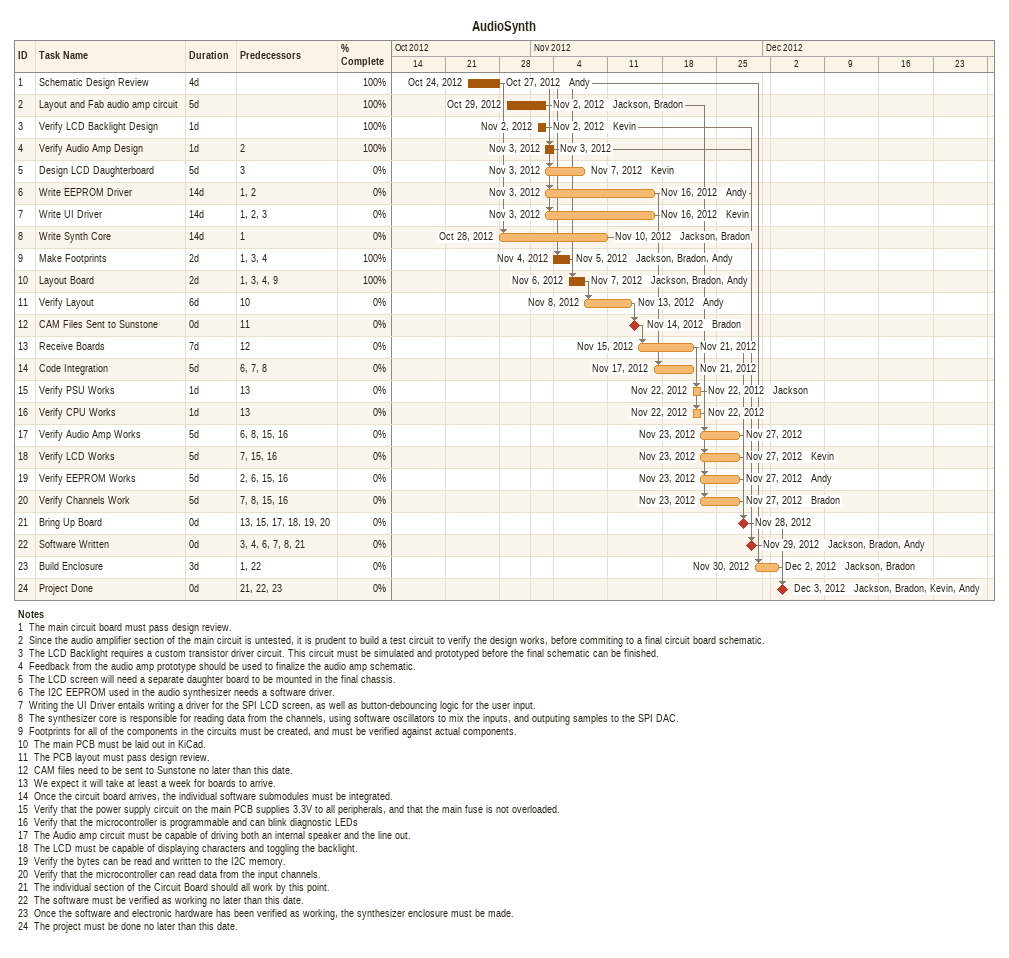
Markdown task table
AudioSynth

| ID | Task | Duration | Start | Finish | Predecessors | Resources | % complete |
|---|---|---|---|---|---|---|---|
| 1 | Schematic Design Review | 4d | 2012-10-24 | 2012-10-27 |  | Andy | 100 |
| 2 | Layout and Fab audio amp circuit | 5d | 2012-10-29 | 2012-11-02 |  | Jackson, Bradon | 100 |
| 3 | Verify LCD Backlight Design | 1d | 2012-11-02 | 2012-11-02 |  | Kevin | 100 |
| 4 | Verify Audio Amp Design | 1d | 2012-11-03 | 2012-11-03 | 2 |  | 100 |
| 5 | Design LCD Daughterboard | 5d | 2012-11-03 | 2012-11-07 | 3 | Kevin | 0 |
| 6 | Write EEPROM Driver | 14d | 2012-11-03 | 2012-11-16 | 1, 2 | Andy | 0 |
| 7 | Write UI Driver | 14d | 2012-11-03 | 2012-11-16 | 1, 2, 3 | Kevin | 0 |
| 8 | Write Synth Core | 14d | 2012-10-28 | 2012-11-10 | 1 | Jackson, Bradon | 0 |
| 9 | Make Footprints | 2d | 2012-11-04 | 2012-11-05 | 1, 3, 4 | Jackson, Bradon, Andy | 100 |
| 10 | Layout Board | 2d | 2012-11-06 | 2012-11-07 | 1, 3, 4, 9 | Jackson, Bradon, Andy | 100 |
| 11 | Verify Layout | 6d | 2012-11-08 | 2012-11-13 | 10 | Andy | 0 |
| 12 | CAM Files Sent to Sunstone | 0d | 2012-11-14 | 2012-11-14 | 11 | Bradon | 0 |
| 13 | Receive Boards | 7d | 2012-11-15 | 2012-11-21 | 12 |  | 0 |
| 14 | Code Integration | 5d | 2012-11-17 | 2012-11-21 | 6, 7, 8 |  | 0 |
| 15 | Verify PSU Works | 1d | 2012-11-22 | 2012-11-22 | 13 | Jackson | 0 |
| 16 | Verify CPU Works | 1d | 2012-11-22 | 2012-11-22 | 13 |  | 0 |
| 17 | Verify Audio Amp Works | 5d | 2012-11-23 | 2012-11-27 | 6, 8, 15, 16 |  | 0 |
| 18 | Verify LCD Works | 5d | 2012-11-23 | 2012-11-27 | 7, 15, 16 | Kevin | 0 |
| 19 | Verify EEPROM Works | 5d | 2012-11-23 | 2012-11-27 | 2, 6, 15, 16 | Andy | 0 |
| 20 | Verify Channels Work | 5d | 2012-11-23 | 2012-11-27 | 7, 8, 15, 16 | Bradon | 0 |
| 21 | Bring Up Board | 0d | 2012-11-28 | 2012-11-28 | 13, 15, 17, 18, 19, 20 |  | 0 |
| 22 | Software Written | 0d | 2012-11-29 | 2012-11-29 | 3, 4, 6, 7, 8, 21 | Jackson, Bradon, Andy | 0 |
| 23 | Build Enclosure | 3d | 2012-11-30 | 2012-12-02 | 1, 22 | Jackson, Bradon | 0 |
| 24 | Project Done | 0d | 2012-12-03 | 2012-12-03 | 21, 22, 23 | Jackson, Bradon, Kevin, Andy | 0 |

Notes
- 1: The main circuit board must pass design review.
- 2: Since the audio amplifier section of the main circuit is untested, it is prudent to build a test circuit to verify the design works, before commiting to a final circuit board schematic.
- 3: The LCD Backlight requires a custom transistor driver circuit. This circuit must be simulated and prototyped before the final schematic can be finished.
- 4: Feedback from the audio amp prototype should be used to finalize the audio amp schematic.
- 5: The LCD screen will need a separate daughter board to be mounted in the final chassis.
- 6: The I2C EEPROM used in the audio synthesizer needs a software driver.
- 7: Writing the UI Driver entails writing a driver for the SPI LCD screen, as well as button-debouncing logic for the user input.
- 8: The synthesizer core is responsible for reading data from the channels, using software oscillators to mix the inputs, and outputing samples to the SPI DAC.
- 9: Footprints for all of the components in the circuits must be created, and must be verified against actual components.
- 10: The main PCB must be laid out in KiCad.
- 11: The PCB layout must pass design review.
- 12: CAM files need to be sent to Sunstone no later than this date.
- 13: We expect it will take at least a week for boards to arrive.
- 14: Once the circuit board arrives, the individual software submodules must be integrated.
- 15: Verify that the power supply circuit on the main PCB supplies 3.3V to all peripherals, and that the main fuse is not overloaded.
- 16: Verify that the microcontroller is programmable and can blink diagnostic LEDs
- 17: The Audio amp circuit must be capable of driving both an internal speaker and the line out.
- 18: The LCD must be capable of displaying characters and toggling the backlight.
- 19: Verify the bytes can be read and written to the I2C memory.
- 20: Verify that the microcontroller can read data from the input channels.
- 21: The individual section of the Circuit Board should all work by this point.
- 22: The software must be verified as working no later than this date.
- 23: Once the software and electronic hardware has been verified as working, the synthesizer enclosure must be made.
- 24: The project must be done no later than this date.
